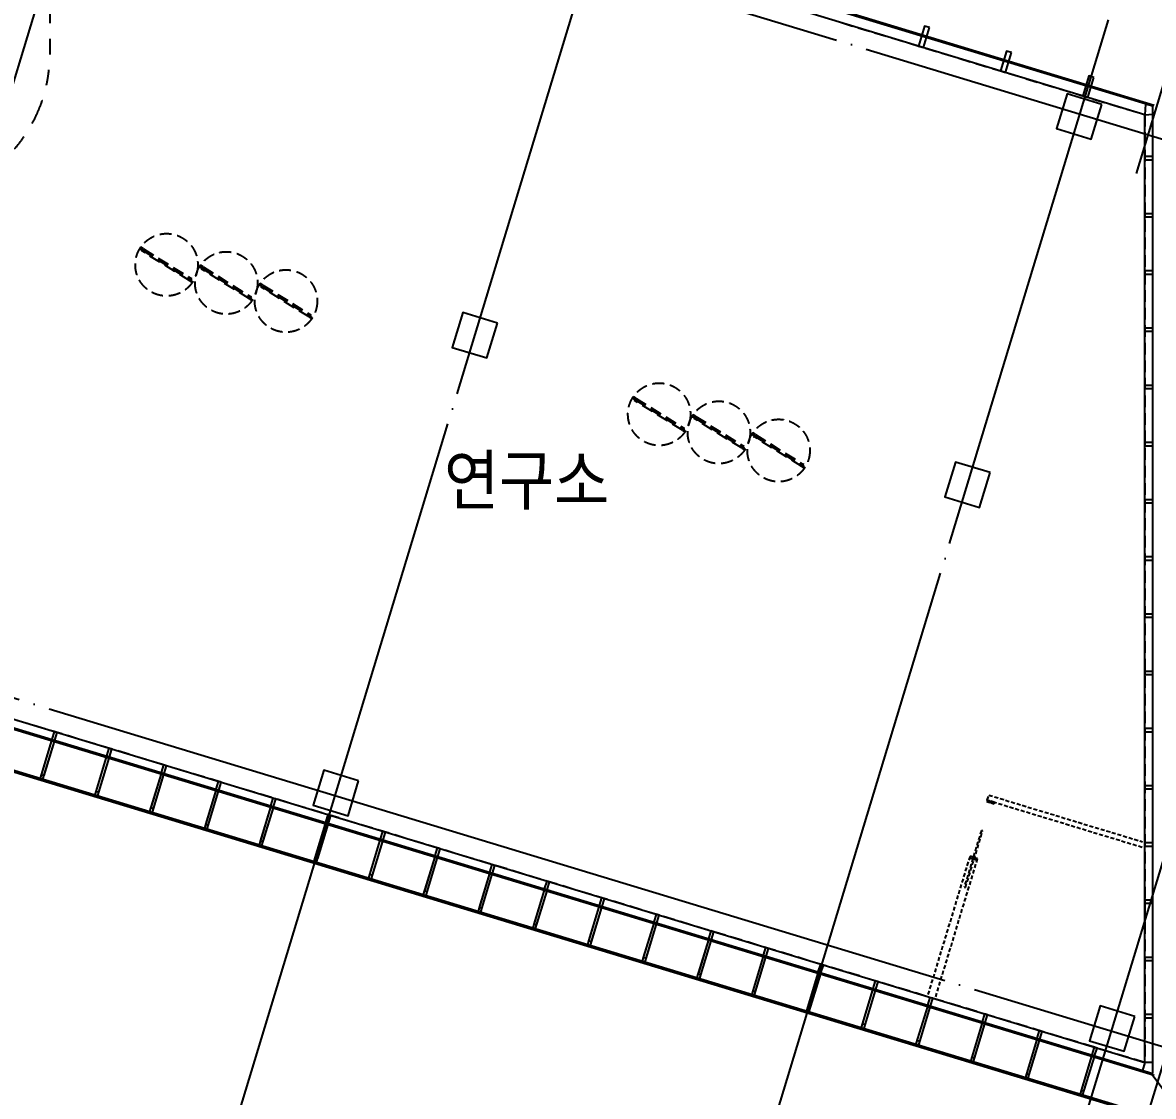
# Model space of a CAD drawing. Header units: metres. Extents: x 630750 to 860239, y 578133 to 726633.
# Drawn here: x 713765 to 735510, y 609119 to 629769 of the extents above; entities that cross this region are included whole.
import ezdxf

# ---------------------------------------------------------------- set-up
doc = ezdxf.new("R2010")
doc.units = ezdxf.units.M
doc.header["$LTSCALE"] = 300
for name, pattern in [('CEN', [62, 60, -1, 0, -1]), ('HID1', [0.375, 0.25, -0.125]), ('HIDDEN', [2, 1, -1])]:
    doc.linetypes.add(name, pattern=pattern)
doc.layers.get('Defpoints').update_dxf_attribs({"color": 8})
for name, color, linetype in [('A-CEN-1', 1, 'Continuous'), ('A-CON', 2, 'Continuous'), ('A-DIM', 7, 'Continuous'), ('A-ELE-8', 8, 'Continuous'), ('A-MULL', 7, 'Continuous'), ('A-TXT-S', 3, 'Continuous'), ('A-WAL-DW', 7, 'Continuous'), ('A-WIN-GLASS', 4, 'Continuous'), ('DIM', 7, 'Continuous'), ('INT', 117, 'Continuous'), ('외장그레이팅', 4, 'Continuous'), ('프레임', 5, 'Continuous')]:
    doc.layers.add(name, color=color, linetype=linetype)
doc.styles.add('TEXT(돋음)', font='')
doc.styles.add('돋움', font='')
doc.styles.get('TEXT(돋음)').set_extended_font_data('Dotum')
doc.styles.get('돋움').set_extended_font_data('Dotum')
doc.dimstyles.new('DIM250', dxfattribs={"dimscale": 250, "dimtxt": 3, "dimasz": 1, "dimexe": 2, "dimexo": 3, "dimgap": 1, "dimtad": 1, "dimdec": 0, "dimzin": 0, "dimdsep": 46, "dimlunit": 6, "dimtxsty": 'TEXT(돋음)', "dimblk": 'Z_DOT', "dimcen": 2.5, "dimdle": 2, "dimclrd": 256, "dimclre": 256, "dimclrt": 3, "dimadec": 0, "dimazin": 0, "dimtfac": 1, "dimtdec": 0, "dimtix": 1, "dimtmove": 2, "dimatfit": 3, "dimldrblk": 'Z_DOT', "dimfxl": 1, "dimtolj": 1, "dimtzin": 0, "dimarcsym": 0})

# ---------------------------------------------------------------- blocks, each defined once
blk = doc.blocks.new('Z_DOT')
at = {"layer": 'DIM', "color": 7}
for p, q in [((0, -2.5), (0, 2.5)), ((-2.5, 0), (2.5, 0))]:
    blk.add_line(p, q, dxfattribs=at)
for radius in [0.75, 0.375]:
    blk.add_circle((0, 0), radius, dxfattribs=at)
blk = doc.blocks.new('*D90')
at = {"layer": 'A-DIM', "lineweight": -2, "transparency": 16777216}
for p, q in [((734866, 630541), (735534, 632744)), ((735150, 632339), (734911, 632411)), ((736705, 631867), (735389, 632266)), ((736182, 630142), (736850, 632345)), ((736944, 631794), (737183, 631722))]:
    blk.add_line(p, q, dxfattribs=at)
at = {"layer": 'Defpoints', "color": 0, "transparency": 16777216}
for p in [(735389, 632266), (734648, 629823), (735964, 629424)]:
    blk.add_point(p, dxfattribs=at)
at = {"layer": 'A-DIM', "lineweight": -2, "transparency": 16777216, "xscale": 250, "yscale": 250, "zscale": 250}
for p, rotation in [((735389, 632266), 343.1199999999943), ((736705, 631867), 163.1199999999942)]:
    blk.add_blockref('Z_DOT', p, dxfattribs=dict(at, rotation=rotation))
at = {"layer": 'A-DIM', "color": 3, "transparency": 16777216, "insert": (736250, 632734), "char_height": 750, "attachment_point": 5, "rotation": 343.12, "style": 'TEXT(돋음)'}
blk.add_mtext('\\A1;1,375', dxfattribs=at)
blk = doc.blocks.new('*D49')
at = {"layer": 'A-DIM', "lineweight": -2, "transparency": 16777216}
for p, q in [((676229, 616332), (675060, 612478)), ((675444, 612884), (730165, 596280)), ((731428, 599582), (730259, 595729))]:
    blk.add_line(p, q, dxfattribs=at)
at = {"layer": 'Defpoints', "color": 0, "transparency": 16777216}
for p in [(676447, 617049), (731646, 600300), (730404, 596207)]:
    blk.add_point(p, dxfattribs=at)
at = {"layer": 'A-DIM', "lineweight": -2, "transparency": 16777216, "xscale": 250, "yscale": 250, "zscale": 250}
for p, rotation in [((675205, 612957), 163.1200000135865), ((730404, 596207), 343.1200000135865)]:
    blk.add_blockref('Z_DOT', p, dxfattribs=dict(at, rotation=rotation))
at = {"layer": 'A-DIM', "color": 3, "transparency": 16777216, "insert": (703007, 605250), "char_height": 750, "attachment_point": 5, "rotation": 343.12, "style": 'TEXT(돋음)'}
blk.add_mtext('\\A1;57,684', dxfattribs=at)

msp = doc.modelspace()

# ---------------------------------------------------------------- linework, layer by layer
at = {"color": 9, "linetype": 'HIDDEN'}
msp.add_line((714286.8, 633657.4), (714286.8, 629157.1), dxfattribs=at)
at = {"elevation": 0}
for points in [[(731205.6, 629673), (731109.9, 629702.1), (730993.8, 629319.3), (731089.5, 629290.3)], [(732784.5, 629193.9), (732688.8, 629223), (732572.7, 628840.2), (732668.4, 628811.2)], [(734363.4, 628714.8), (734267.7, 628743.8), (734151.6, 628361.1), (734247.3, 628332)]]:
    msp.add_lwpolyline(points, close=True, dxfattribs=at)
at = {"layer": 'A-CEN-1', "linetype": 'CEN'}
for p, q in [((694392.6, 640060, 0), (741312.5, 625822.5, 0)), ((707244.6, 607704.1, 0), (715701.1, 635572.7, 0)), ((716718, 604829.5, 0), (725174.5, 632698.1, 0)), ((726191.5, 601954.9, 0), (734648, 629823.4, 0)), ((735188.7, 626869.9, 0), (735963.8, 629424.2, 0)), ((731645.9, 600299.8, 0), (740102.4, 628168.3, 0)), ((678675.5, 627377.3, 0), (736463.3, 609842.1, 0)), ((732733.9, 599969.6, 0), (736170.8, 611295.9, 0))]:
    msp.add_line(p, q, dxfattribs=at)
at = {"layer": 'A-CON', "elevation": 0}
for points in [[(734520.3, 628197.1), (733850.4, 628400.3), (733647.2, 627730.5), (734317, 627527.3)], [(722898.1, 623990.6), (722228.2, 624193.8), (722025, 623524), (722694.8, 623320.7)], [(732371.5, 621115.9), (731701.7, 621319.2), (731498.4, 620649.3), (732168.3, 620446.1)], [(720226.7, 615186.9), (719556.9, 615390.2), (719353.6, 614720.4), (720023.4, 614517.1)], [(735154.6, 610657.2), (734484.7, 610860.5), (734281.5, 610190.6), (734951.3, 609987.4)]]:
    msp.add_lwpolyline(points, close=True, dxfattribs=at)
at = {"layer": 'A-ELE-8', "linetype": 'HIDDEN'}
for centre, start, end in [((711536.6, 629146.9), 335.24964, 0), ((711536.6, 629146.9, 0), 318.93656, 335.24964)]:
    msp.add_arc(centre, 2750, start, end, dxfattribs=at)
at = {"layer": 'A-MULL'}
for p, q in [((735360.4, 628203.3, 0), (735346.7, 627998.6, 0)), ((735346.7, 627998.6, 0), (735502.3, 628011.9, 0)), ((735502.3, 628160.2, 0), (735360.4, 628203.3, 0)), ((735502.3, 628011.9, 0), (735502.3, 628160.2, 0))]:
    msp.add_line(p, q, dxfattribs=at)
at = {"layer": 'A-WAL-DW', "color": 251, "linetype": 'HID1'}
for p, q in [((732315.1, 614817.2, 0), (732344.2, 614912.9, 0)), ((732315.1, 614817.2, 0), (735302.7, 613910.6, 0)), ((732344.2, 614912.9, 0), (735302.7, 614015.1, 0)), ((731180.9, 611079.2, 0), (731978.3, 613707.1, 0)), ((731324.4, 611035.7, 0), (732121.9, 613663.6, 0))]:
    msp.add_line(p, q, dxfattribs=at)
at = {"layer": 'A-WAL-DW', "color": 251, "linetype": 'HID1', "elevation": 0}
for points in [[(732315.1, 614817.2), (732306.4, 614788.5), (732363.9, 614771), (732366.8, 614780.6), (732395.5, 614771.9), (732392.6, 614762.3), (732450, 614744.9), (732458.7, 614773.6)], [(732458.7, 614773.6), (732315.1, 614817.2)]]:
    msp.add_lwpolyline(points, dxfattribs=at)
for points in [[(732226.8, 614224.8), (732202.9, 614232), (731873.3, 613145.9), (731897.3, 613138.7), (732226.8, 614224.8)], [(732044.4, 613718.4), (731987, 613735.9), (731978.3, 613707.1), (732035.7, 613689.7), (732044.4, 613718.4)], [(732130.6, 613692.3), (732073.2, 613709.7), (732064.4, 613681), (732121.9, 613663.6), (732130.6, 613692.3)]]:
    msp.add_lwpolyline(points, close=True, dxfattribs=at)
at = {"layer": 'A-WIN-GLASS', "color": 9}
for p, q in [((735346.7, 627998.6, 0), (716214.6, 633804, 0)), ((735346.7, 609769.1, 0), (735346.7, 628011.9, 0)), ((706830.4, 618422.2, 0), (735346.7, 609769.1, 0))]:
    msp.add_line(p, q, dxfattribs=at)
at = {"layer": 'A-WIN-GLASS'}
for p, q in [((735502.7, 628160.2, 0), (717894.3, 633503.4, 0)), ((735526.7, 628178, 0), (717901.3, 633526.3, 0)), ((735502.7, 609558.8, 0), (735502.7, 628160.2, 0)), ((706749.4, 618258.7, 0), (735526.7, 609526.4, 0)), ((706759.3, 618280.7, 0), (735502.7, 609558.8, 0)), ((735346.7, 609769.1, 0), (735301.4, 609619.9, 0)), ((735502.7, 609769.1, 0), (735346.7, 609769.1, 0)), ((735502.7, 609558.8, 0), (735502.7, 609828.5, 0)), ((735244.7, 609637.1, 0), (735502.7, 609558.8, 0))]:
    msp.add_line(p, q, dxfattribs=at)
at = {"layer": 'A-WIN-GLASS', "elevation": 0}
for points in [[(735502.7, 627132.8), (735502.7, 627192.8), (735346.7, 627192.8), (735346.7, 627132.8)], [(735502.7, 626032.8), (735502.7, 626092.8), (735346.7, 626092.8), (735346.7, 626032.8)], [(735502.7, 624932.8), (735502.7, 624992.8), (735346.7, 624992.8), (735346.7, 624932.8)], [(735502.7, 623832.8), (735502.7, 623892.8), (735346.7, 623892.8), (735346.7, 623832.8)], [(735502.7, 622732.8), (735502.7, 622792.8), (735346.7, 622792.8), (735346.7, 622732.8)], [(735502.7, 621632.8), (735502.7, 621692.8), (735346.7, 621692.8), (735346.7, 621632.8)], [(735502.7, 620532.8), (735502.7, 620592.8), (735346.7, 620592.8), (735346.7, 620532.8)], [(735502.7, 619432.8), (735502.7, 619492.8), (735346.7, 619492.8), (735346.7, 619432.8)], [(735502.7, 618332.8), (735502.7, 618392.8), (735346.7, 618392.8), (735346.7, 618332.8)], [(735502.7, 617232.8), (735502.7, 617292.8), (735346.7, 617292.8), (735346.7, 617232.8)], [(714324.2, 615985.2), (714381.6, 615967.8), (714426.9, 616117.1), (714369.5, 616134.5)], [(735502.7, 616132.8), (735502.7, 616192.8), (735346.7, 616192.8), (735346.7, 616132.8)], [(715376.8, 615665.8), (715434.2, 615648.4), (715479.5, 615797.7), (715422.1, 615815.1)], [(716429.4, 615346.4), (716486.8, 615329), (716532.1, 615478.3), (716474.7, 615495.7)], [(717482, 615027), (717539.4, 615009.6), (717584.7, 615158.9), (717527.3, 615176.3)], [(735502.7, 615032.8), (735502.7, 615092.8), (735346.7, 615092.8), (735346.7, 615032.8)], [(718534.6, 614707.6), (718592, 614690.2), (718637.3, 614839.5), (718579.9, 614856.9)], [(719587.2, 614388.2), (719644.6, 614370.8), (719689.9, 614520.1), (719632.5, 614537.5)], [(720639.8, 614068.8), (720697.2, 614051.4), (720742.5, 614200.7), (720685.1, 614218.1)], [(721692.4, 613749.4), (721749.8, 613732), (721795.1, 613881.3), (721737.7, 613898.7)], [(735502.7, 613932.8), (735502.7, 613992.8), (735346.7, 613992.8), (735346.7, 613932.8)], [(722745, 613430), (722802.4, 613412.6), (722847.7, 613561.9), (722790.3, 613579.3)], [(723797.6, 613110.6), (723855.1, 613093.2), (723900.4, 613242.5), (723842.9, 613259.9)], [(724850.2, 612791.2), (724907.7, 612773.8), (724953, 612923), (724895.5, 612940.5)], [(735502.7, 612832.8), (735502.7, 612892.8), (735346.7, 612892.8), (735346.7, 612832.8)], [(725902.9, 612471.8), (725960.3, 612454.4), (726005.6, 612603.6), (725948.2, 612621.1)], [(726955.5, 612152.4), (727012.9, 612135), (727058.2, 612284.2), (727000.8, 612301.7)], [(728008.1, 611833), (728065.5, 611815.6), (728110.8, 611964.8), (728053.4, 611982.3)], [(735502.7, 611732.8), (735502.7, 611792.8), (735346.7, 611792.8), (735346.7, 611732.8)], [(729060.7, 611513.6), (729118.1, 611496.1), (729163.4, 611645.4), (729106, 611662.8)], [(730113.3, 611194.2), (730170.7, 611176.7), (730216, 611326), (730158.6, 611343.4)], [(731165.9, 610874.8), (731223.3, 610857.3), (731268.6, 611006.6), (731211.2, 611024)], [(732218.5, 610555.4), (732275.9, 610537.9), (732321.2, 610687.2), (732263.8, 610704.6)], [(735502.7, 610632.8), (735502.7, 610692.8), (735346.7, 610692.8), (735346.7, 610632.8)], [(733271.1, 610235.9), (733328.5, 610218.5), (733373.8, 610367.8), (733316.4, 610385.2)], [(734323.7, 609916.5), (734381.1, 609899.1), (734426.4, 610048.4), (734369, 610065.8)]]:
    msp.add_lwpolyline(points, close=True, dxfattribs=at)
at = {"layer": 'INT', "color": 5, "linetype": 'HID1', "ltscale": 3}
for p, q in [((729510.4, 629769.4, 0), (735346.1, 627998.6, 0)), ((735346.1, 627998.6, 0), (735346.7, 609769.1, 0)), ((716455.6, 615501.5, 0), (706824.6, 618424, 0)), ((735346.7, 609769.1, 0), (716551.2, 615472.5, 0))]:
    msp.add_line(p, q, dxfattribs=at)
at = {"layer": 'INT', "linetype": 'HID1', "ltscale": 3}
for p, q in [((716088, 625418.4, 0), (717005.1, 624848, 0)), ((716978.7, 624805.5, 0), (716061.6, 625375.9, 0)), ((718127, 624457.1, 0), (717209.9, 625027.5, 0)), ((717236.3, 625069.9, 0), (718153.4, 624499.6, 0)), ((719275.3, 624108.7, 0), (718358.2, 624679, 0)), ((718384.6, 624721.5, 0), (719301.7, 624151.1, 0)), ((726452.2, 621930.9, 0), (725535.1, 622501.3, 0)), ((725561.5, 622543.7, 0), (726478.6, 621973.3, 0)), ((727600.5, 621582.4, 0), (726683.4, 622152.8, 0)), ((726709.8, 622195.3, 0), (727626.9, 621624.9, 0)), ((728748.8, 621234, 0), (727831.7, 621804.4, 0)), ((727858.1, 621846.9, 0), (728775.2, 621276.5, 0))]:
    msp.add_line(p, q, dxfattribs=at)
at = {"layer": 'INT', "linetype": 'HID1', "ltscale": 3, "elevation": 0}
for points in [[(716037.1, 625450.1), (716018.6, 625420.4), (716056.8, 625396.6), (716048.9, 625383.9), (716061.6, 625375.9), (716088, 625418.4), (716037.1, 625450.1), (716018.6, 625420.4)], [(716078.8, 625403.5), (716995.9, 624833.1)], [(716070.9, 625390.8), (716988, 624820.4)], [(717185.4, 625101.6), (717166.9, 625071.9), (717205.1, 625048.1), (717197.2, 625035.4), (717209.9, 625027.5), (717236.3, 625069.9), (717185.4, 625101.6), (717166.9, 625071.9)], [(717219.2, 625042.3), (718136.3, 624472)], [(717227.1, 625055.1), (718144.2, 624484.7)], [(717005.1, 624848), (716978.7, 624805.5), (717029.7, 624773.8), (717037.6, 624786.6), (716999.4, 624810.4), (717017.9, 624840.1), (717005.1, 624848)], [(718333.7, 624753.2), (718315.2, 624723.5), (718353.4, 624699.7), (718345.5, 624687), (718358.2, 624679), (718384.6, 624721.5), (718333.7, 624753.2), (718315.2, 624723.5)], [(718367.5, 624693.9), (719284.6, 624123.5)], [(718375.4, 624706.6), (719292.5, 624136.2)], [(718153.4, 624499.6), (718127, 624457.1), (718178, 624425.4), (718185.9, 624438.1), (718147.7, 624461.9), (718166.2, 624491.6), (718153.4, 624499.6)], [(719301.7, 624151.1), (719275.3, 624108.7), (719326.3, 624077), (719334.2, 624089.7), (719296, 624113.5), (719314.5, 624143.2), (719301.7, 624151.1)], [(725510.6, 622575.4), (725492.1, 622545.7), (725530.3, 622521.9), (725522.4, 622509.2), (725535.1, 622501.3), (725561.5, 622543.7), (725510.6, 622575.4), (725492.1, 622545.7)], [(725544.3, 622516.1), (726461.4, 621945.8)], [(725552.3, 622528.9), (726469.4, 621958.5)], [(726658.9, 622227), (726640.4, 622197.3), (726678.6, 622173.5), (726670.7, 622160.8), (726683.4, 622152.8), (726709.8, 622195.3), (726658.9, 622227), (726640.4, 622197.3)], [(726692.6, 622167.7), (727609.7, 621597.3)], [(726700.6, 622180.4), (727617.6, 621610)], [(726478.6, 621973.3), (726452.2, 621930.9), (726503.1, 621899.2), (726511.1, 621911.9), (726472.8, 621935.7), (726491.3, 621965.4), (726478.6, 621973.3)], [(727807.2, 621878.5), (727788.7, 621848.8), (727826.9, 621825.1), (727819, 621812.3), (727831.7, 621804.4), (727858.1, 621846.9), (727807.2, 621878.5), (727788.7, 621848.8)], [(727840.9, 621819.3), (728758, 621248.9)], [(727848.9, 621832), (728765.9, 621261.6)], [(727626.9, 621624.9), (727600.5, 621582.4), (727651.4, 621550.8), (727659.4, 621563.5), (727621.1, 621587.3), (727639.6, 621617), (727626.9, 621624.9)], [(728775.2, 621276.5), (728748.8, 621234), (728799.7, 621202.3), (728807.7, 621215.1), (728769.4, 621238.8), (728787.9, 621268.5), (728775.2, 621276.5)]]:
    msp.add_lwpolyline(points, dxfattribs=at)
at = {"layer": 'INT', "linetype": 'HID1', "ltscale": 3}
for centre in [(716533.4, 625112, 0), (717681.7, 624763.5, 0), (718830, 624415.1, 0), (726006.9, 622237.3, 0), (727155.1, 621888.9, 0), (728303.4, 621540.4, 0)]:
    msp.add_circle(centre, 600.5, dxfattribs=at)
at = {"layer": '외장그레이팅'}
for p, q in [((678144.4, 626117.2, 0), (736312.7, 608466.5, 0)), ((678153.1, 626145.9, 0), (736321.4, 608495.2, 0))]:
    msp.add_line(p, q, dxfattribs=at)
at = {"layer": '프레임'}
for p, q in [((714322, 615960.8, 0), (714102.5, 615237.4, 0)), ((714322, 615960.8, 0), (714122.8, 615304.4, 0)), ((714369.8, 615946.3, 0), (714150.3, 615222.9, 0)), ((714369.8, 615946.3, 0), (714170.6, 615289.9, 0)), ((715374.6, 615641.4, 0), (715155.1, 614918, 0)), ((715374.6, 615641.4, 0), (715175.4, 614985, 0)), ((715422.4, 615626.9, 0), (715202.9, 614903.5, 0)), ((715422.4, 615626.9, 0), (715223.2, 614970.4, 0)), ((714170.6, 615289.9, 0), (714122.8, 615304.4, 0)), ((716427.2, 615322, 0), (716207.7, 614598.6, 0)), ((716427.2, 615322, 0), (716228, 614665.6, 0)), ((716475, 615307.5, 0), (716255.5, 614584.1, 0)), ((716475, 615307.5, 0), (716275.9, 614651, 0)), ((715223.2, 614970.4, 0), (715175.4, 614985, 0)), ((717479.8, 615002.6, 0), (717260.3, 614279.2, 0)), ((717479.8, 615002.6, 0), (717280.6, 614346.2, 0)), ((717527.7, 614988.1, 0), (717308.1, 614264.7, 0)), ((717527.7, 614988.1, 0), (717328.5, 614331.6, 0)), ((716275.9, 614651, 0), (716228, 614665.6, 0)), ((718532.4, 614683.2, 0), (718312.9, 613959.8, 0)), ((718532.4, 614683.2, 0), (718333.2, 614026.7, 0)), ((718580.3, 614668.7, 0), (718360.7, 613945.2, 0)), ((718580.3, 614668.7, 0), (718381.1, 614012.2, 0)), ((717328.5, 614331.6, 0), (717280.6, 614346.2, 0)), ((719585, 614363.8, 0), (719365.5, 613640.4, 0)), ((719585, 614363.8, 0), (719385.8, 613707.3, 0)), ((719632.9, 614349.3, 0), (719413.3, 613625.8, 0)), ((719632.9, 614349.3, 0), (719433.7, 613692.8, 0)), ((718381.1, 614012.2, 0), (718333.2, 614026.7, 0)), ((720637.6, 614044.4, 0), (720418.1, 613321, 0)), ((720637.6, 614044.4, 0), (720438.4, 613387.9, 0)), ((720685.5, 614029.9, 0), (720466, 613306.4, 0)), ((720685.5, 614029.9, 0), (720486.3, 613373.4, 0)), ((719433.7, 613692.8, 0), (719385.8, 613707.3, 0)), ((721690.2, 613725, 0), (721470.7, 613001.6, 0)), ((721690.2, 613725, 0), (721491, 613068.5, 0)), ((721738.1, 613710.5, 0), (721518.6, 612987, 0)), ((721738.1, 613710.5, 0), (721538.9, 613054, 0)), ((720486.3, 613373.4, 0), (720438.4, 613387.9, 0)), ((722742.8, 613405.6, 0), (722523.3, 612682.1, 0)), ((722742.8, 613405.6, 0), (722543.6, 612749.1, 0)), ((722790.7, 613391.1, 0), (722571.2, 612667.6, 0)), ((722790.7, 613391.1, 0), (722591.5, 612734.6, 0)), ((721538.9, 613054, 0), (721491, 613068.5, 0)), ((723795.4, 613086.2, 0), (723575.9, 612362.7, 0)), ((723795.4, 613086.2, 0), (723596.3, 612429.7, 0)), ((723843.3, 613071.6, 0), (723623.8, 612348.2, 0)), ((723843.3, 613071.6, 0), (723644.1, 612415.2, 0)), ((722591.5, 612734.6, 0), (722543.6, 612749.1, 0)), ((724848.1, 612766.8, 0), (724628.5, 612043.3, 0)), ((724848.1, 612766.8, 0), (724648.9, 612110.3, 0)), ((724895.9, 612752.2, 0), (724676.4, 612028.8, 0)), ((724895.9, 612752.2, 0), (724696.7, 612095.8, 0)), ((723644.1, 612415.2, 0), (723596.3, 612429.7, 0)), ((725900.7, 612447.4, 0), (725681.1, 611723.9, 0)), ((725900.7, 612447.4, 0), (725701.5, 611790.9, 0)), ((725948.5, 612432.8, 0), (725729, 611709.4, 0)), ((725948.5, 612432.8, 0), (725749.3, 611776.4, 0)), ((724696.7, 612095.8, 0), (724648.9, 612110.3, 0)), ((726953.3, 612128, 0), (726733.7, 611404.5, 0)), ((726953.3, 612128, 0), (726754.1, 611471.5, 0)), ((727001.1, 612113.4, 0), (726781.6, 611390, 0)), ((727001.1, 612113.4, 0), (726801.9, 611457, 0)), ((725749.3, 611776.4, 0), (725701.5, 611790.9, 0)), ((728005.9, 611808.5, 0), (727786.4, 611085.1, 0)), ((728005.9, 611808.5, 0), (727806.7, 611152.1, 0)), ((728053.7, 611794, 0), (727834.2, 611070.6, 0)), ((728053.7, 611794, 0), (727854.5, 611137.6, 0)), ((729058.5, 611489.1, 0), (728839, 610765.7, 0)), ((726801.9, 611457, 0), (726754.1, 611471.5, 0)), ((729106.3, 611474.6, 0), (728886.8, 610751.2, 0)), ((727854.5, 611137.6, 0), (727806.7, 611152.1, 0)), ((730111.1, 611169.7, 0), (729891.6, 610446.3, 0)), ((730158.9, 611155.2, 0), (729939.4, 610431.8, 0)), ((728907.1, 610818.2, 0), (728859.3, 610832.7, 0)), ((731163.7, 610850.3, 0), (730944.2, 610126.9, 0)), ((731211.5, 610835.8, 0), (730992, 610112.4, 0)), ((729959.7, 610498.8, 0), (729911.9, 610513.3, 0)), ((732216.3, 610530.9, 0), (731996.8, 609807.5, 0)), ((732264.1, 610516.4, 0), (732044.6, 609793, 0)), ((731012.3, 610179.4, 0), (730964.5, 610193.9, 0)), ((733268.9, 610211.5, 0), (733049.4, 609488.1, 0)), ((733316.7, 610197, 0), (733097.2, 609473.6, 0)), ((732065, 609860, 0), (732017.1, 609874.5, 0)), ((734321.5, 609892.1, 0), (734102, 609168.7, 0)), ((734369.4, 609877.6, 0), (734149.8, 609154.2, 0)), ((733117.6, 609540.6, 0), (733069.7, 609555.1, 0)), ((735486.6, 609538.6, 0), (736172.6, 608613.5, 0)), ((735486.6, 609538.6, 0), (736172.6, 608613.5, 0)), ((734170.2, 609221.2, 0), (734122.3, 609235.7, 0))]:
    msp.add_line(p, q, dxfattribs=at)

# ---------------------------------------------------------------- texts
at = {"layer": 'A-TXT-S', "color": 3, "style": '돋움', "width": 0.9}
msp.add_text('연구소', height=937.5, rotation=0.00001, dxfattribs=at).set_placement((721868.4, 620501, 0))

# ---------------------------------------------------------------- dimensions: what is measured, and where the dimension line sits
at = {"layer": 'A-DIM'}
for p1, p2, distance, picture, middle in [((735963.8, 629424.2, 0), (734648, 629823.4, 0), -2552.6, '*D90', (736249.7, 632734.1, 0)), ((676446.8, 617049.5, 0), (731645.9, 600299.8, 0), -4277, '*D49', (703007.1, 605249.6, 0))]:
    dim = msp.add_aligned_dim(p1=p1, p2=p2, distance=distance, dimstyle='DIM250', override={"dimfxl": 2}, dxfattribs=at)
    dim.commit()
    dim.dimension.update_dxf_attribs({"geometry": picture, "text_midpoint": middle})

doc.saveas('drawing.dxf')
